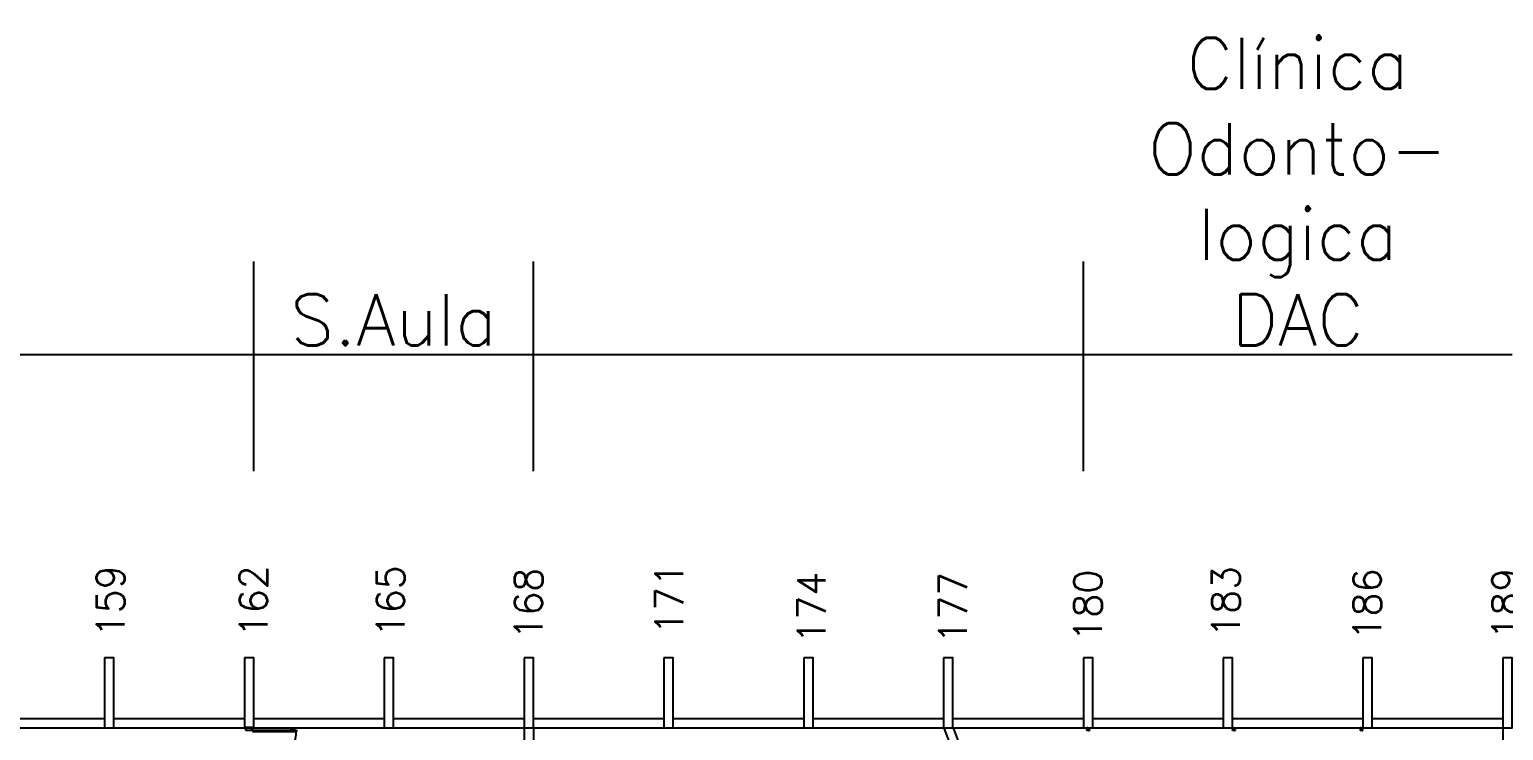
# Model space of a CAD drawing. Extents: x -248 to -11, y 347 to 447.
# Drawn here: x -76.88 to -45.25, y 431.97 to 447.01 of the extents above; entities that cross this region are included whole.
import ezdxf

# ---------------------------------------------------------------- set-up
doc = ezdxf.new("R2010")
doc.units = 0
doc.header["$LTSCALE"] = 0.02
doc.header["$MEASUREMENT"] = 0
doc.header["$PDMODE"] = 99
doc.layers.get('0').update_dxf_attribs({"linetype": 'CONTINUOUS'})
doc.layers.get('DEFPOINTS').update_dxf_attribs({"linetype": 'CONTINUOUS'})
for name, color, linetype in [('ALV', 2, 'CONTINUOUS'), ('DIV', 2, 'CONTINUOUS'), ('ESQ', 1, 'CONTINUOUS'), ('ESTR', 3, 'CONTINUOUS'), ('NOPILAR1', 2, 'CONTINUOUS'), ('TEXTO-CENTRO-CUSTO', 2, 'CONTINUOUS')]:
    doc.layers.add(name, color=color, linetype=linetype)
doc.styles.add('1', font='romans.shx', dxfattribs={"height": 1.1})
doc.styles.add('NOPILAR', font='simplex.shx', dxfattribs={"height": 0.6})
doc.dimstyles.new('1-600', dxfattribs={"dimtxt": 1.1, "dimasz": 2.5, "dimexe": 2, "dimexo": 4, "dimgap": 0.2, "dimtad": 1, "dimdec": 0, "dimzin": 4, "dimdsep": 46, "dimlunit": 6, "dimtxsty": '1', "dimblk1": 'NONE', "dimblk2": 'NONE', "dimsah": 1, "dimcen": 0, "dimclrd": 2, "dimclre": 2, "dimclrt": 2, "dimadec": 0, "dimazin": 0, "dimtfac": 1, "dimtdec": 0, "dimtmove": 2, "dimatfit": 3, "dimldrblk": 'NONE', "dimfxl": 1, "dimtolj": 1, "dimtzin": 0, "dimarcsym": 0})

# ---------------------------------------------------------------- blocks, each defined once
blk = doc.blocks.new('PILAR-SSS')
blk.add_lwpolyline([(0, 0), (0, -1.5), (0.2, -1.5), (0.2, 0)], close=True)
blk = doc.blocks.new('PTDP-SSS')
for p, q in [((0.055, 1.015), (0.09, 1.015)), ((0.055, 0.075), (0.055, 1.015)), ((0.09, 0.075), (0.09, 1.015)), ((1.91, 0.075), (1.91, 1.015)), ((1.945, 1.015), (1.91, 1.015)), ((1.945, 0.075), (1.945, 1.015)), ((0.05, 0.075), (0, 0.075)), ((0, 0.075), (0, -0.075)), ((0.05, 0.04), (0.05, 0.075)), ((0.06, 0.04), (0.05, 0.04)), ((0.055, 0.075), (0.09, 0.075)), ((0.06, -0.075), (0.06, 0.04)), ((1.945, 0.075), (1.91, 0.075)), ((1.94, -0.075), (1.94, 0.04)), ((1.94, 0.04), (1.95, 0.04)), ((1.95, 0.04), (1.95, 0.075)), ((1.95, 0.075), (2, 0.075)), ((2, 0.075), (2, -0.075)), ((0, -0.075), (0.06, -0.075)), ((2, -0.075), (1.94, -0.075))]:
    blk.add_line(p, q)
for centre, start, end in [((0.055, 0.075), 0, 90), ((1.945, 0.075), 90, 180)]:
    blk.add_arc(centre, 0.94, start, end)
blk = doc.blocks.new('PISOANF-SSS')
for p, q in [((0, 0), (-0.224, -0.6)), ((-0.224, -0.6), (-0.427, -1.2)), ((-0.427, -1.2), (-0.603, -1.8)), ((-0.603, -1.8), (-0.772, -2.4)), ((-0.772, -2.4), (-0.914, -3)), ((-0.914, -3), (-1.032, -3.6)), ((-1.032, -3.6), (-1.14, -4.2)), ((-1.14, -4.2), (-1.223, -4.8)), ((-1.223, -4.8), (-1.28, -5.3)), ((-1.28, -5.3), (-1.324, -5.8)), ((-1.324, -5.8), (-1.355, -6.3)), ((-1.355, -6.3), (-1.374, -6.8)), ((-1.374, -6.8), (-1.374, -7.111)), ((-1.374, -7.111), (-1.38, -7.611)), ((-1.374, -8.093), (-1.38, -7.593)), ((-1.355, -8.593), (-1.374, -8.093)), ((-1.324, -9.093), (-1.355, -8.593)), ((-1.28, -9.593), (-1.324, -9.093)), ((-1.223, -10.093), (-1.28, -9.593)), ((-1.14, -10.693), (-1.223, -10.093)), ((-1.032, -11.293), (-1.14, -10.693)), ((-0.914, -11.893), (-1.032, -11.293)), ((-0.772, -12.493), (-0.914, -11.893)), ((-0.603, -13.093), (-0.772, -12.493)), ((-0.427, -13.693), (-0.603, -13.093))]:
    blk.add_line(p, q)
blk.add_lwpolyline([(-0.224, -14.293), (-0.427, -13.693)], close=True)
blk.add_lwpolyline([(0, -14.893), (-0.224, -14.293)])
blk = doc.blocks.new('MTT-SSS')
for p, q in [((-0.008, 0.03), (-0.03, 0.03)), ((-0.03, 0.03), (-0.03, 0.006)), ((-0.0185, 0.006), (-0.03, 0.006)), ((-0.0185, -0.006), (-0.0185, 0.006)), ((-0.008, 0.03), (-0.008, 0.02)), ((-0.008, 0.02), (0.008, 0.02)), ((-0.0051, 0), (0.0051, 0)), ((0, -0.0051), (0, 0.0051)), ((0.008, 0.03), (0.03, 0.03)), ((0.008, 0.03), (0.008, 0.02)), ((0.0205, -0.006), (0.0205, 0.006)), ((0.0205, 0.006), (0.03, 0.006)), ((0.03, 0.006), (0.03, 0.03)), ((-0.03, -0.03), (-0.03, -0.006)), ((-0.0185, -0.006), (-0.03, -0.006)), ((-0.008, -0.03), (-0.03, -0.03)), ((-0.008, -0.02), (0.008, -0.02)), ((-0.008, -0.03), (-0.008, -0.02)), ((0.008, -0.03), (0.008, -0.02)), ((0.008, -0.03), (0.03, -0.03)), ((0.0205, -0.006), (0.03, -0.006)), ((0.03, -0.006), (0.03, -0.03))]:
    blk.add_line(p, q)
blk = doc.blocks.new('*D61')
at = {"layer": 'DEFPOINTS', "color": 0, "transparency": 16777216}
for p in [(-54.269, 440.03), (-54.269, 433.53), (-45.069, 433.53)]:
    blk.add_point(p, dxfattribs=at)
at = {"layer": 'TEXTO-CENTRO-CUSTO', "color": 2, "lineweight": -2, "transparency": 16777216}
for p, q in [((-54.269, 437.53), (-54.269, 442.03)), ((-45.069, 440.03), (-54.269, 440.03))]:
    blk.add_line(p, q, dxfattribs=at)
at = {"layer": 'TEXTO-CENTRO-CUSTO', "color": 2, "transparency": 16777216, "insert": (-49.669, 443.53), "char_height": 1.1, "attachment_point": 5, "style": '1'}
blk.add_mtext('\\A1;Clínica \\POdonto-\\Plogica\\PDAC', dxfattribs=at)
blk = doc.blocks.new('_NONE')
at = {"color": 0, "linetype": 'ByBlock'}
blk.add_circle((0, 0), 0.25, dxfattribs=at)
blk = doc.blocks.new('*D59')
at = {"color": 2, "linetype": 'ByBlock', "transparency": 16777216}
for p, q in [((-66.069, 437.53), (-66.069, 442.03)), ((-54.269, 440.03), (-66.069, 440.03))]:
    blk.add_line(p, q, dxfattribs=at)
at = {"layer": 'DEFPOINTS', "color": 0, "linetype": 'ByBlock', "transparency": 16777216}
for p in [(-66.069, 440.03), (-66.069, 433.53), (-54.269, 433.53)]:
    blk.add_point(p, dxfattribs=at)
blk = doc.blocks.new('*D58')
at = {"color": 2, "linetype": 'ByBlock', "transparency": 16777216}
for p, q in [((-72.069, 437.53), (-72.069, 442.03)), ((-66.069, 440.03), (-72.069, 440.03))]:
    blk.add_line(p, q, dxfattribs=at)
at = {"layer": 'DEFPOINTS', "color": 0, "linetype": 'ByBlock', "transparency": 16777216}
for p in [(-72.069, 440.03), (-72.069, 433.53), (-66.069, 433.53)]:
    blk.add_point(p, dxfattribs=at)
at = {"color": 2, "linetype": 'ByBlock', "transparency": 16777216, "insert": (-69.069, 440.78), "char_height": 1.1, "attachment_point": 5, "style": '1'}
blk.add_mtext('\\A1;S.Aula', dxfattribs=at)
blk = doc.blocks.new('*D57')
at = {"color": 2, "linetype": 'ByBlock', "transparency": 16777216}
for p, q in [((-78.269, 437.53), (-78.269, 442.03)), ((-72.069, 440.03), (-78.269, 440.03))]:
    blk.add_line(p, q, dxfattribs=at)
at = {"layer": 'DEFPOINTS', "color": 0, "linetype": 'ByBlock', "transparency": 16777216}
for p in [(-78.269, 440.03), (-78.269, 433.53), (-72.069, 433.53)]:
    blk.add_point(p, dxfattribs=at)

msp = doc.modelspace()

# ---------------------------------------------------------------- linework, layer by layer
at = {"layer": 'ALV'}
for p, q in [((-78.069, 432.23), (-75.269, 432.23)), ((-78.069, 432.03), (-75.269, 432.03)), ((-75.069, 432.23), (-72.269, 432.23)), ((-75.069, 432.03), (-72.269, 432.03)), ((-72.069, 432.23), (-69.269, 432.23)), ((-72.069, 432.03), (-69.269, 432.03)), ((-69.069, 432.23), (-66.269, 432.23)), ((-69.069, 432.03), (-66.269, 432.03)), ((-66.269, 432.03), (-66.269, 418.279)), ((-66.069, 432.23), (-63.269, 432.23)), ((-66.069, 432.03), (-66.069, 418.279)), ((-66.069, 432.03), (-63.269, 432.03)), ((-63.069, 432.23), (-60.269, 432.23)), ((-63.069, 432.03), (-60.269, 432.03)), ((-60.069, 432.23), (-57.269, 432.23)), ((-60.069, 432.03), (-57.269, 432.03)), ((-57.069, 432.23), (-54.269, 432.23)), ((-57.069, 432.03), (-54.269, 432.03)), ((-54.069, 432.23), (-51.269, 432.23)), ((-54.069, 432.03), (-51.269, 432.03)), ((-51.069, 432.23), (-48.269, 432.23)), ((-51.069, 432.03), (-48.269, 432.03)), ((-48.069, 432.23), (-45.269, 432.23)), ((-48.069, 432.03), (-45.269, 432.03)), ((-45.269, 432.03), (-45.269, 416.808))]:
    msp.add_line(p, q, dxfattribs=at)
at = {"layer": 'ESQ'}
for p, q in [((-71.288, 432.01), (-71.288, 432.005)), ((-71.198, 432.01), (-71.288, 432.01)), ((-71.198, 432.005), (-71.288, 432.005)), ((-71.191, 431.983), (-71.226, 431.983)), ((-71.226, 431.983), (-71.226, 431.98)), ((-71.218, 432.005), (-71.218, 431.983)), ((-71.198, 432.01), (-71.198, 431.983)), ((-71.191, 431.983), (-71.191, 431.98))]:
    msp.add_line(p, q, dxfattribs=at)

# ---------------------------------------------------------------- block references
at = {"layer": 'ALV', "xscale": -1}
for p in [(-57.262, 432.03), (-57.062, 432.03)]:
    msp.add_blockref('PISOANF-SSS', p, dxfattribs=at)
at = {"layer": 'DIV'}
for p in [(-54.166, 432), (-51.039, 432)]:
    msp.add_blockref('MTT-SSS', p, dxfattribs=at)
at = {"layer": 'DIV', "xscale": -1}
msp.add_blockref('MTT-SSS', (-48.299, 432), dxfattribs=at)
at = {"layer": 'ESQ', "rotation": 270}
msp.add_blockref('PTDP-SSS', (-72.168, 432.035), dxfattribs=at)
at = {"layer": 'ESTR'}
for p in [(-75.269, 433.53), (-72.269, 433.53), (-69.269, 433.53), (-66.269, 433.53), (-63.269, 433.53), (-60.269, 433.53), (-57.269, 433.53), (-54.269, 433.53), (-51.269, 433.53), (-48.269, 433.53), (-45.269, 433.53)]:
    msp.add_blockref('PILAR-SSS', p, dxfattribs=at)

# ---------------------------------------------------------------- texts
at = {"layer": 'NOPILAR1', "style": 'NOPILAR'}
for s, p in [('159', (-74.841, 433.97)), ('162', (-71.776, 433.97)), ('165', (-68.837, 433.97)), ('168', (-65.877, 433.918)), ('171', (-62.853, 434.024)), ('174', (-59.804, 433.832)), ('177', (-56.767, 433.832)), ('180', (-53.872, 433.877)), ('183', (-50.911, 433.958)), ('186', (-47.88, 433.902)), ('189', (-44.901, 433.916))]:
    msp.add_text(s, height=0.6, rotation=90, dxfattribs=at).set_placement(p)

# ---------------------------------------------------------------- dimensions: what is measured, and where the dimension line sits
at = {"layer": 'TEXTO-CENTRO-CUSTO'}
for base, p1, p2, text, picture, middle in [((-54.269, 440.03), (-45.069, 433.53), (-54.269, 433.53), 'Clínica \\POdonto-\\Plogica\\PDAC', '*D61', (-49.669, 443.53)), ((-78.269, 440.03), (-72.069, 433.53), (-78.269, 433.53), ' ', '*D57', (-75.169, 440.03)), ((-72.069, 440.03), (-66.069, 433.53), (-72.069, 433.53), 'S.Aula', '*D58', (-69.069, 440.78)), ((-66.069, 440.03), (-54.269, 433.53), (-66.069, 433.53), ' ', '*D59', (-60.169, 440.03))]:
    dim = msp.add_linear_dim(base=base, p1=p1, p2=p2, text=text, dimstyle='1-600', override={"dimse1": 1}, dxfattribs=at)
    dim.commit()
    dim.dimension.update_dxf_attribs({"geometry": picture, "text_midpoint": middle})

doc.saveas('drawing.dxf')
